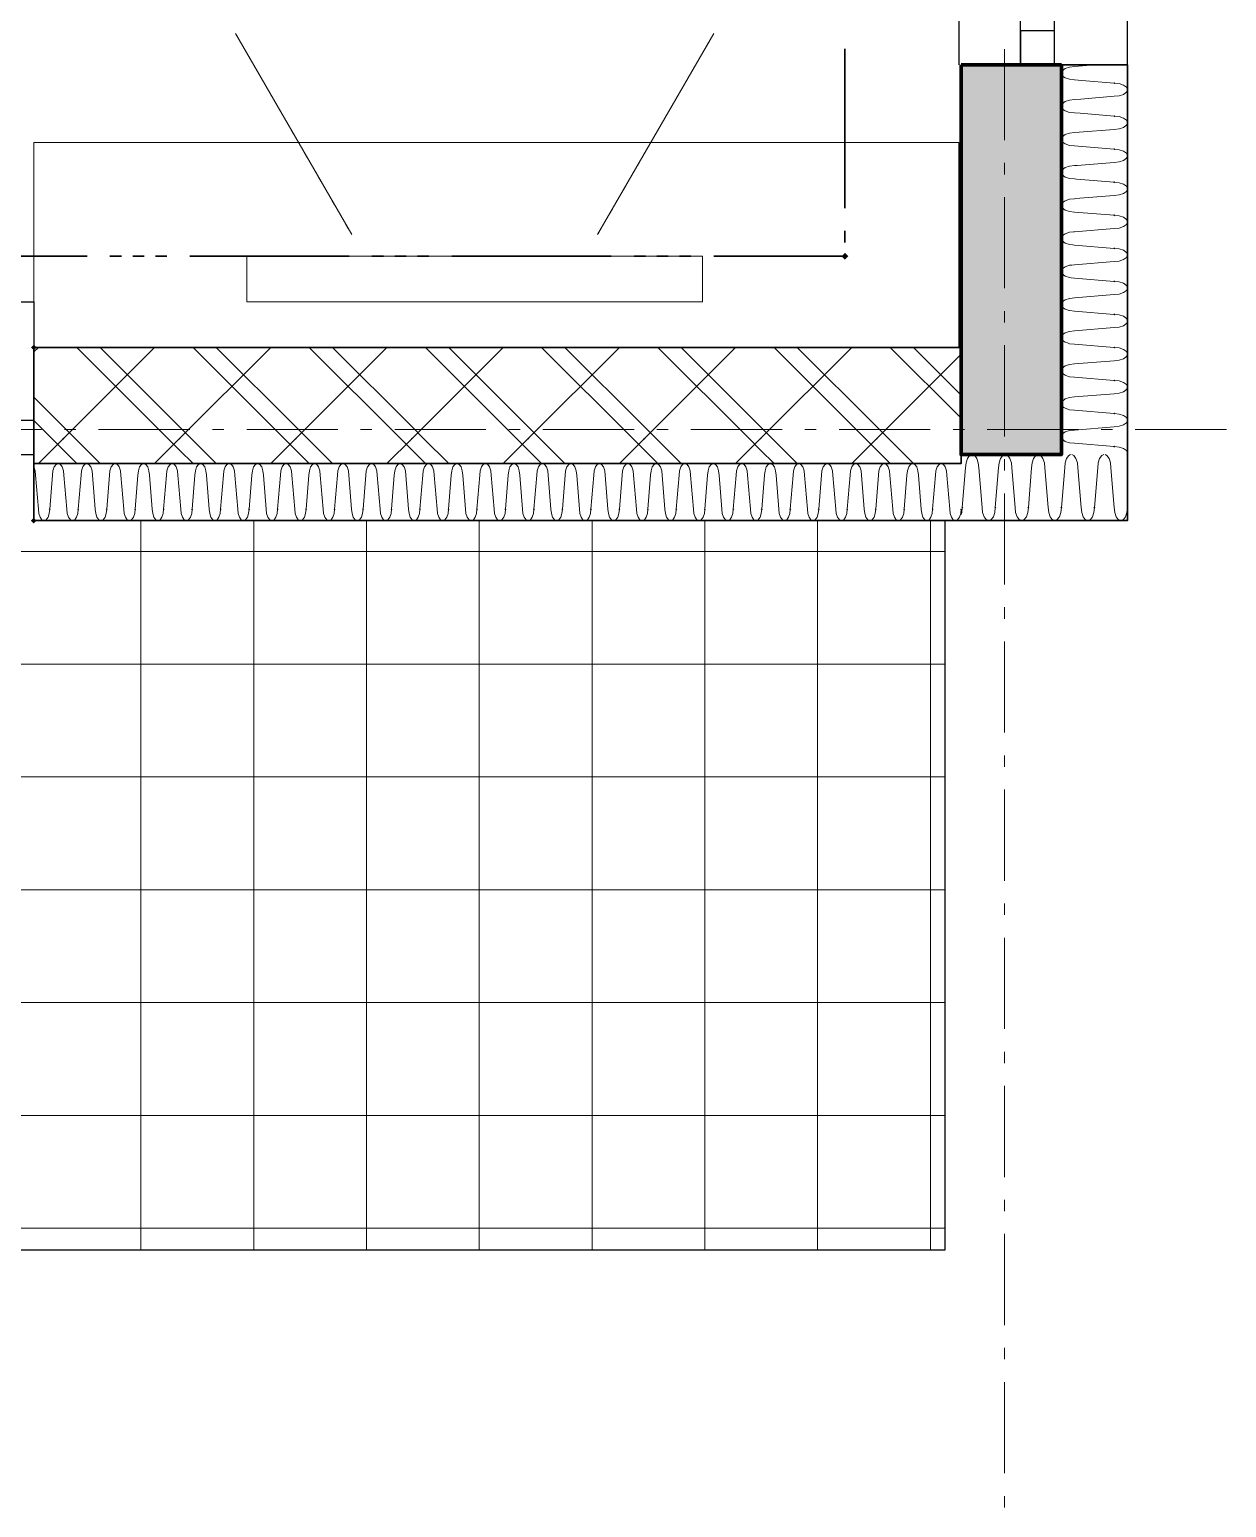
# Model space of a CAD drawing. Header units: millimetres. Extents: x 0 to 594, y 0 to 420.
# Drawn here: x 526.19 to 552.74, y 132.79 to 165.57 of the extents above; entities that cross this region are included whole.
import ezdxf

# ---------------------------------------------------------------- set-up
doc = ezdxf.new("R2010")
doc.units = ezdxf.units.MM
doc.header["$LTSCALE"] = 8
for name, color, linetype in [('PDF_Dvere', 7, 'Continuous'), ('PDF_Nabytek', 7, 'Continuous'), ('PDF_Obecne 0.25', 7, 'Continuous'), ('PDF_Okna', 7, 'Continuous'), ('PDF_Osy hlavni', 7, 'Continuous'), ('PDF_Pozarni useky', 7, 'Continuous'), ('PDF_Srafy', 7, 'Continuous'), ('PDF_Steny obvodove nosne', 7, 'Continuous'), ('PDF_Steny sendvic', 7, 'Continuous'), ('PDF_Zatepleni', 7, 'Continuous')]:
    doc.layers.add(name, color=color, linetype=linetype)

msp = doc.modelspace()

# ---------------------------------------------------------------- linework, layer by layer
at = {"layer": 'PDF_Dvere', "lineweight": 25}
msp.add_lwpolyline([(525.522, 156.144), (526.28, 156.144), (526.28, 156.902), (525.522, 156.902)], close=True, dxfattribs=at)
at = {"layer": 'PDF_Nabytek', "lineweight": 13}
for points in [[(530.757, 165.485), (530.757, 165.485)], [(530.757, 165.485), (533.333, 161.023)], [(530.829, 165.359), (530.779, 165.447)], [(541.364, 165.485), (538.787, 161.023)], [(541.189, 165.182), (541.239, 165.269)], [(541.364, 165.485), (541.364, 165.485)], [(531.133, 164.834), (531.082, 164.921)], [(540.885, 164.657), (540.936, 164.744)], [(531.436, 164.308), (531.385, 164.396)], [(540.582, 164.131), (540.633, 164.219)], [(531.739, 163.783), (531.689, 163.871)], [(540.279, 163.606), (540.329, 163.693)], [(532.043, 163.258), (531.992, 163.345)], [(526.28, 163.069), (526.28, 163.069)], [(526.28, 163.069), (526.28, 163.069)], [(526.28, 162.966), (526.28, 163.067)], [(526.757, 163.069), (526.656, 163.069)], [(527.364, 163.069), (527.262, 163.069)], [(527.97, 163.069), (527.869, 163.069)], [(528.577, 163.069), (528.476, 163.069)], [(529.183, 163.069), (529.082, 163.069)], [(529.79, 163.069), (529.689, 163.069)], [(530.396, 163.069), (530.295, 163.069)], [(531.003, 163.069), (530.902, 163.069)], [(531.61, 163.069), (531.508, 163.069)], [(532.216, 163.069), (532.115, 163.069)], [(532.823, 163.069), (532.722, 163.069)], [(533.429, 163.069), (533.328, 163.069)], [(534.036, 163.069), (533.935, 163.069)], [(534.642, 163.069), (534.541, 163.069)], [(535.249, 163.069), (535.148, 163.069)], [(535.856, 163.069), (535.755, 163.069)], [(536.462, 163.069), (536.361, 163.069)], [(537.069, 163.069), (536.968, 163.069)], [(537.675, 163.069), (537.574, 163.069)], [(538.282, 163.069), (538.181, 163.069)], [(538.889, 163.069), (538.787, 163.069)], [(539.495, 163.069), (539.394, 163.069)], [(539.975, 163.081), (540.026, 163.168)], [(540.102, 163.069), (540.001, 163.069)], [(540.708, 163.069), (540.607, 163.069)], [(541.315, 163.069), (541.214, 163.069)], [(541.921, 163.069), (541.82, 163.069)], [(542.528, 163.069), (542.427, 163.069)], [(543.135, 163.069), (543.033, 163.069)], [(543.741, 163.069), (543.64, 163.069)], [(544.348, 163.069), (544.247, 163.069)], [(544.954, 163.069), (544.853, 163.069)], [(545.561, 163.069), (545.46, 163.069)], [(546.167, 163.069), (546.066, 163.069)], [(546.774, 163.069), (546.673, 163.069)], [(546.802, 163.069), (546.802, 163.069)], [(546.802, 163.069), (546.802, 163.069)], [(546.802, 162.966), (546.802, 163.067)], [(532.346, 162.732), (532.295, 162.82)], [(539.672, 162.555), (539.723, 162.643)], [(526.28, 162.359), (526.28, 162.46)], [(532.649, 162.207), (532.599, 162.295)], [(546.802, 162.359), (546.802, 162.46)], [(539.369, 162.03), (539.419, 162.118)], [(526.28, 161.752), (526.28, 161.853)], [(532.952, 161.682), (532.902, 161.769)], [(546.802, 161.752), (546.802, 161.853)], [(539.066, 161.505), (539.116, 161.592)], [(526.28, 161.146), (526.28, 161.247)], [(533.256, 161.156), (533.205, 161.244)], [(533.333, 161.023), (533.333, 161.023)], [(538.787, 161.023), (538.813, 161.067)], [(538.787, 161.023), (538.787, 161.023)], [(546.802, 161.146), (546.802, 161.247)], [(526.28, 160.539), (526.28, 160.64)], [(546.802, 160.539), (546.802, 160.64)], [(531.005, 160.539), (531.005, 160.542)], [(531.005, 160.542), (531.005, 160.542)], [(531.005, 160.542), (531.005, 160.542)], [(531.61, 160.542), (531.508, 160.542)], [(532.216, 160.542), (532.115, 160.542)], [(532.823, 160.542), (532.722, 160.542)], [(533.429, 160.542), (533.328, 160.542)], [(534.036, 160.542), (533.935, 160.542)], [(534.642, 160.542), (534.541, 160.542)], [(535.249, 160.542), (535.148, 160.542)], [(535.856, 160.542), (535.755, 160.542)], [(536.462, 160.542), (536.361, 160.542)], [(537.069, 160.542), (536.968, 160.542)], [(537.675, 160.542), (537.574, 160.542)], [(538.282, 160.542), (538.181, 160.542)], [(538.889, 160.542), (538.787, 160.542)], [(539.495, 160.542), (539.394, 160.542)], [(540.102, 160.542), (540.001, 160.542)], [(540.708, 160.542), (540.607, 160.542)], [(541.115, 160.539), (541.115, 160.542)], [(541.115, 160.542), (541.115, 160.542)], [(541.115, 160.542), (541.115, 160.542)], [(526.28, 159.933), (526.28, 160.034)], [(531.005, 159.933), (531.005, 160.034)], [(541.115, 159.933), (541.115, 160.034)], [(546.802, 159.933), (546.802, 160.034)], [(526.28, 159.326), (526.28, 159.427)], [(531.005, 159.531), (531.005, 159.531)], [(531.005, 159.531), (531.005, 159.531)], [(531.61, 159.531), (531.508, 159.531)], [(532.216, 159.531), (532.115, 159.531)], [(532.823, 159.531), (532.722, 159.531)], [(533.429, 159.531), (533.328, 159.531)], [(534.036, 159.531), (533.935, 159.531)], [(534.642, 159.531), (534.541, 159.531)], [(535.249, 159.531), (535.148, 159.531)], [(535.856, 159.531), (535.755, 159.531)], [(536.462, 159.531), (536.361, 159.531)], [(537.069, 159.531), (536.968, 159.531)], [(537.675, 159.531), (537.574, 159.531)], [(538.282, 159.531), (538.181, 159.531)], [(538.889, 159.531), (538.787, 159.531)], [(539.495, 159.531), (539.394, 159.531)], [(540.102, 159.531), (540.001, 159.531)], [(540.708, 159.531), (540.607, 159.531)], [(541.115, 159.531), (541.115, 159.531)], [(541.115, 159.531), (541.115, 159.531)], [(546.802, 159.326), (546.802, 159.427)], [(526.28, 158.719), (526.28, 158.821)], [(546.802, 158.719), (546.802, 158.821)], [(526.28, 158.52), (526.28, 158.52)], [(526.28, 158.52), (526.28, 158.52)], [(526.757, 158.52), (526.656, 158.52)], [(527.364, 158.52), (527.262, 158.52)], [(527.97, 158.52), (527.869, 158.52)], [(528.577, 158.52), (528.476, 158.52)], [(529.183, 158.52), (529.082, 158.52)], [(529.79, 158.52), (529.689, 158.52)], [(530.396, 158.52), (530.295, 158.52)], [(531.003, 158.52), (530.902, 158.52)], [(531.61, 158.52), (531.508, 158.52)], [(532.216, 158.52), (532.115, 158.52)], [(532.823, 158.52), (532.722, 158.52)], [(533.429, 158.52), (533.328, 158.52)], [(534.036, 158.52), (533.935, 158.52)], [(534.642, 158.52), (534.541, 158.52)], [(535.249, 158.52), (535.148, 158.52)], [(535.856, 158.52), (535.755, 158.52)], [(536.462, 158.52), (536.361, 158.52)], [(537.069, 158.52), (536.968, 158.52)], [(537.675, 158.52), (537.574, 158.52)], [(538.282, 158.52), (538.181, 158.52)], [(538.889, 158.52), (538.787, 158.52)], [(539.495, 158.52), (539.394, 158.52)], [(540.102, 158.52), (540.001, 158.52)], [(540.708, 158.52), (540.607, 158.52)], [(541.315, 158.52), (541.214, 158.52)], [(541.921, 158.52), (541.82, 158.52)], [(542.528, 158.52), (542.427, 158.52)], [(543.135, 158.52), (543.033, 158.52)], [(543.741, 158.52), (543.64, 158.52)], [(544.348, 158.52), (544.247, 158.52)], [(544.954, 158.52), (544.853, 158.52)], [(545.561, 158.52), (545.46, 158.52)], [(546.167, 158.52), (546.066, 158.52)], [(546.774, 158.52), (546.673, 158.52)], [(546.802, 158.52), (546.802, 158.52)], [(546.802, 158.52), (546.802, 158.52)]]:
    msp.add_lwpolyline(points, dxfattribs=at)
for points in [[(526.28, 158.52), (526.28, 163.069), (546.802, 163.069), (546.802, 158.52)], [(541.115, 160.542), (541.115, 159.531), (531.005, 159.531), (531.005, 160.542)]]:
    msp.add_lwpolyline(points, close=True, dxfattribs=at)
at = {"layer": 'PDF_Obecne 0.25', "lineweight": 25}
for points in [[(516.17, 158.52), (516.17, 159.531), (526.28, 159.531), (526.28, 158.52)], [(515.159, 154.678), (515.159, 138.502), (546.499, 138.502), (546.499, 154.678)]]:
    msp.add_lwpolyline(points, dxfattribs=at)
at = {"layer": 'PDF_Okna', "lineweight": 25}
for points in [[(546.802, 174.897), (546.802, 164.788)], [(548.167, 164.788), (548.167, 174.897)], [(548.926, 164.788), (548.926, 174.897)], [(550.543, 164.788), (550.543, 174.897)]]:
    msp.add_lwpolyline(points, dxfattribs=at)
msp.add_lwpolyline([(548.926, 164.788), (548.926, 165.546), (548.167, 165.546), (548.167, 164.788)], close=True, dxfattribs=at)
at = {"layer": 'PDF_Osy hlavni', "lineweight": 18}
for points in [[(547.813, 163.117), (547.813, 165.139)], [(547.813, 162.359), (547.813, 162.612)], [(547.813, 159.832), (547.813, 161.853)], [(547.813, 159.073), (547.813, 159.326)], [(547.813, 156.546), (547.813, 158.568)], [(526.454, 156.7), (524.432, 156.7)], [(527.212, 156.7), (526.959, 156.7)], [(529.739, 156.7), (527.717, 156.7)], [(530.498, 156.7), (530.245, 156.7)], [(533.025, 156.7), (531.003, 156.7)], [(533.783, 156.7), (533.53, 156.7)], [(536.311, 156.7), (534.289, 156.7)], [(537.069, 156.7), (536.816, 156.7)], [(539.596, 156.7), (537.574, 156.7)], [(540.354, 156.7), (540.102, 156.7)], [(542.882, 156.7), (540.86, 156.7)], [(543.64, 156.7), (543.387, 156.7)], [(546.167, 156.7), (544.146, 156.7)], [(546.926, 156.7), (546.673, 156.7)], [(549.453, 156.7), (547.431, 156.7)], [(550.211, 156.7), (549.959, 156.7)], [(552.739, 156.7), (550.717, 156.7)], [(547.813, 155.788), (547.813, 156.04)], [(547.813, 153.26), (547.813, 155.282)], [(547.813, 152.502), (547.813, 152.755)], [(547.813, 149.975), (547.813, 151.997)], [(547.813, 149.216), (547.813, 149.469)], [(547.813, 146.689), (547.813, 148.711)], [(547.813, 145.931), (547.813, 146.183)], [(547.813, 143.403), (547.813, 145.425)], [(547.813, 142.645), (547.813, 142.898)], [(547.813, 140.118), (547.813, 142.14)], [(547.813, 139.359), (547.813, 139.612)], [(547.813, 136.832), (547.813, 138.854)], [(547.813, 136.074), (547.813, 136.327)], [(547.813, 133.546), (547.813, 135.568)], [(547.813, 132.788), (547.813, 133.041)]]:
    msp.add_lwpolyline(points, dxfattribs=at)
at = {"layer": 'PDF_Pozarni useky', "lineweight": 30}
for points in [[(544.275, 161.608), (544.276, 165.146)], [(544.275, 160.85), (544.275, 161.103)], [(527.465, 160.542), (523.926, 160.542)], [(528.223, 160.542), (527.97, 160.542)], [(528.728, 160.542), (528.476, 160.542)], [(529.234, 160.542), (528.981, 160.542)], [(533.278, 160.542), (529.739, 160.542)], [(534.036, 160.542), (533.783, 160.542)], [(534.541, 160.542), (534.289, 160.542)], [(535.047, 160.542), (534.794, 160.542)], [(539.091, 160.542), (535.552, 160.542)], [(539.849, 160.542), (539.596, 160.542)], [(540.354, 160.542), (540.102, 160.542)], [(540.86, 160.542), (540.607, 160.542)], [(544.275, 160.542), (541.365, 160.542)], [(544.275, 160.542), (544.275, 160.597)]]:
    msp.add_lwpolyline(points, dxfattribs=at)
at = {"layer": 'PDF_Pozarni useky', "lineweight": 30, "transparency": 33554559}
for points in [[(544.351, 160.542), (544.275, 160.466), (544.275, 160.617), (544.199, 160.542)], [(544.275, 160.466), (544.199, 160.542), (544.351, 160.542), (544.275, 160.617)]]:
    msp.add_solid(points, dxfattribs=at)
at = {"layer": 'PDF_Srafy', "lineweight": 9}
for points in [[(536.164, 154.678), (536.164, 151.494), (531.16, 151.494), (526.156, 151.494), (521.152, 151.494), (516.148, 151.494), (515.159, 151.494)], [(533.662, 154.678), (533.662, 153.996), (528.658, 153.996), (523.654, 153.996), (518.65, 153.996), (515.159, 153.996)], [(541.168, 154.678), (541.168, 151.494), (541.168, 146.49), (541.168, 141.486), (536.164, 141.486), (531.16, 141.486), (526.156, 141.486), (521.152, 141.486), (516.148, 141.486), (515.159, 141.486)], [(528.658, 154.678), (528.658, 153.996), (528.658, 148.992), (528.658, 143.988), (528.658, 138.984), (528.658, 138.502)], [(531.16, 154.678), (531.16, 151.494), (531.16, 146.49), (531.16, 141.486), (531.16, 138.502)], [(538.666, 154.678), (538.666, 153.996), (538.666, 148.992)], [(543.67, 154.678), (543.67, 153.996), (543.67, 148.992), (543.67, 143.988), (543.67, 138.984), (543.67, 138.502)], [(546.172, 154.678), (546.172, 151.494), (546.172, 146.49), (546.172, 141.486), (546.172, 138.502)], [(546.499, 153.996), (543.67, 153.996), (538.666, 153.996), (533.662, 153.996)], [(533.662, 153.996), (533.662, 148.992), (533.662, 143.988), (533.662, 138.984), (533.662, 138.502)], [(546.499, 151.494), (546.172, 151.494), (541.168, 151.494), (536.164, 151.494)], [(536.164, 151.494), (536.164, 146.49), (536.164, 141.486), (536.164, 138.502)], [(533.662, 148.992), (528.658, 148.992), (523.654, 148.992), (518.65, 148.992), (515.159, 148.992)], [(546.499, 148.992), (543.67, 148.992), (538.666, 148.992), (533.662, 148.992)], [(538.666, 148.992), (538.666, 143.988), (538.666, 138.984), (538.666, 138.502)], [(536.164, 146.49), (531.16, 146.49), (526.156, 146.49), (521.152, 146.49), (516.148, 146.49), (515.159, 146.49)], [(546.499, 146.49), (546.172, 146.49), (541.168, 146.49), (536.164, 146.49)], [(538.666, 143.988), (533.662, 143.988), (528.658, 143.988), (523.654, 143.988), (518.65, 143.988), (515.159, 143.988)], [(546.499, 143.988), (543.67, 143.988), (538.666, 143.988)], [(546.499, 141.486), (546.172, 141.486), (541.168, 141.486)], [(541.168, 141.486), (541.168, 138.502)], [(546.499, 138.984), (543.67, 138.984), (538.666, 138.984), (533.662, 138.984), (528.658, 138.984), (523.654, 138.984), (518.65, 138.984), (515.159, 138.984)]]:
    msp.add_lwpolyline(points, dxfattribs=at)
at = {"layer": 'PDF_Steny obvodove nosne', "lineweight": 70}
for points in [[(546.853, 164.788), (546.853, 158.52), (546.853, 156.144), (549.077, 156.144), (549.077, 164.788)], [(546.853, 164.788), (548.167, 164.788), (548.926, 164.788), (549.077, 164.788)]]:
    msp.add_lwpolyline(points, dxfattribs=at)
at = {"layer": 'PDF_Steny obvodove nosne', "color": 9, "lineweight": 9, "true_color": 0xc0c0c0, "transparency": 33554559}
msp.add_solid([(546.853, 164.788), (546.853, 156.144), (549.077, 164.788), (549.077, 156.144)], dxfattribs=at)
at = {"layer": 'PDF_Steny sendvic', "lineweight": 9}
for points in [[(526.28, 158.419), (526.381, 158.52)], [(526.381, 155.942), (526.937, 156.498), (528.959, 158.52)], [(529.257, 156.498), (527.235, 158.52)], [(529.515, 156.755), (527.751, 158.52)], [(528.959, 155.942), (529.515, 156.498), (531.537, 158.52)], [(531.835, 156.498), (529.813, 158.52)], [(532.093, 156.755), (530.329, 158.52)], [(531.537, 155.942), (532.093, 156.498), (534.115, 158.52)], [(534.413, 156.498), (532.391, 158.52)], [(534.671, 156.755), (532.907, 158.52)], [(534.115, 155.942), (534.671, 156.498), (536.693, 158.52)], [(536.991, 156.498), (534.969, 158.52)], [(537.249, 156.755), (535.485, 158.52)], [(536.693, 155.942), (537.249, 156.498), (539.271, 158.52)], [(539.569, 156.498), (537.547, 158.52)], [(539.827, 156.755), (538.063, 158.52)], [(539.271, 155.942), (539.827, 156.498), (541.849, 158.52)], [(542.147, 156.498), (540.125, 158.52)], [(542.405, 156.755), (540.641, 158.52)], [(541.849, 155.942), (542.405, 156.498), (544.427, 158.52)], [(544.725, 156.498), (542.703, 158.52)], [(544.983, 156.755), (543.219, 158.52)], [(544.427, 155.942), (544.983, 156.498), (546.853, 158.368)], [(546.853, 156.948), (545.281, 158.52)], [(546.853, 157.463), (545.797, 158.52)], [(526.937, 156.755), (526.28, 157.413)], [(526.679, 156.498), (526.28, 156.897)], [(527.195, 156.498), (526.937, 156.755)], [(529.773, 156.498), (529.515, 156.755)], [(532.351, 156.498), (532.093, 156.755)], [(534.929, 156.498), (534.671, 156.755)], [(537.507, 156.498), (537.249, 156.755)], [(540.085, 156.498), (539.827, 156.755)], [(542.663, 156.498), (542.405, 156.755)], [(545.241, 156.498), (544.983, 156.755)], [(526.937, 156.24), (526.679, 156.498)], [(527.751, 155.942), (527.195, 156.498)], [(529.515, 156.24), (529.257, 156.498)], [(530.329, 155.942), (529.773, 156.498)], [(532.093, 156.24), (531.835, 156.498)], [(532.907, 155.942), (532.351, 156.498)], [(534.671, 156.24), (534.413, 156.498)], [(535.485, 155.942), (534.929, 156.498)], [(537.249, 156.24), (536.991, 156.498)], [(538.063, 155.942), (537.507, 156.498)], [(539.827, 156.24), (539.569, 156.498)], [(540.641, 155.942), (540.085, 156.498)], [(542.405, 156.24), (542.147, 156.498)], [(543.219, 155.942), (542.663, 156.498)], [(544.983, 156.24), (544.725, 156.498)], [(545.797, 155.942), (545.241, 156.498)], [(527.235, 155.942), (526.937, 156.24)], [(529.813, 155.942), (529.515, 156.24)], [(532.391, 155.942), (532.093, 156.24)], [(534.969, 155.942), (534.671, 156.24)], [(537.547, 155.942), (537.249, 156.24)], [(540.125, 155.942), (539.827, 156.24)], [(542.703, 155.942), (542.405, 156.24)], [(545.281, 155.942), (544.983, 156.24)], [(526.318, 155.689), (526.309, 155.786), (526.281, 155.869), (526.28, 155.87)], [(526.81, 155.942), (526.775, 155.924), (526.733, 155.869), (526.706, 155.786), (526.696, 155.689)], [(526.95, 155.689), (526.941, 155.786), (526.913, 155.869), (526.872, 155.924), (526.837, 155.942)], [(527.442, 155.942), (527.406, 155.924), (527.365, 155.869), (527.338, 155.786), (527.328, 155.689)], [(527.582, 155.689), (527.572, 155.786), (527.545, 155.869), (527.504, 155.924), (527.468, 155.942)], [(528.074, 155.942), (528.038, 155.924), (527.997, 155.869), (527.97, 155.786), (527.96, 155.689)], [(528.214, 155.689), (528.204, 155.786), (528.177, 155.869), (528.136, 155.924), (528.1, 155.942)], [(528.706, 155.942), (528.67, 155.924), (528.629, 155.869), (528.601, 155.786), (528.592, 155.689)], [(528.846, 155.689), (528.836, 155.786), (528.809, 155.869), (528.767, 155.924), (528.732, 155.942)], [(529.337, 155.942), (529.302, 155.924), (529.261, 155.869), (529.233, 155.786), (529.224, 155.689)], [(529.478, 155.689), (529.468, 155.786), (529.44, 155.869), (529.399, 155.924), (529.364, 155.942)], [(529.969, 155.942), (529.934, 155.924), (529.893, 155.869), (529.865, 155.786), (529.856, 155.689)], [(530.11, 155.689), (530.1, 155.786), (530.072, 155.869), (530.031, 155.924), (529.996, 155.942)], [(530.601, 155.942), (530.566, 155.924), (530.525, 155.869), (530.497, 155.786), (530.487, 155.689)], [(530.741, 155.689), (530.732, 155.786), (530.704, 155.869), (530.663, 155.924), (530.628, 155.942)], [(531.233, 155.942), (531.198, 155.924), (531.156, 155.869), (531.129, 155.786), (531.119, 155.689)], [(531.373, 155.689), (531.364, 155.786), (531.336, 155.869), (531.295, 155.924), (531.259, 155.942)], [(531.865, 155.942), (531.829, 155.924), (531.788, 155.869), (531.761, 155.786), (531.751, 155.689)], [(532.005, 155.689), (531.995, 155.786), (531.968, 155.869), (531.927, 155.924), (531.891, 155.942)], [(532.461, 155.924), (532.42, 155.869), (532.393, 155.786), (532.383, 155.689)], [(532.497, 155.942), (532.461, 155.924)], [(532.637, 155.689), (532.627, 155.786), (532.6, 155.869), (532.559, 155.924), (532.523, 155.942)], [(533.129, 155.942), (533.093, 155.924), (533.052, 155.869), (533.024, 155.786), (533.015, 155.689)], [(533.269, 155.689), (533.259, 155.786), (533.232, 155.869), (533.19, 155.924), (533.155, 155.942)], [(533.76, 155.942), (533.725, 155.924), (533.684, 155.869), (533.656, 155.786), (533.647, 155.689)], [(533.901, 155.689), (533.891, 155.786), (533.863, 155.869), (533.822, 155.924), (533.787, 155.942)], [(534.392, 155.942), (534.357, 155.924), (534.316, 155.869), (534.288, 155.786), (534.278, 155.689)], [(534.532, 155.689), (534.523, 155.786), (534.495, 155.869), (534.454, 155.924), (534.419, 155.942)], [(535.024, 155.942), (534.989, 155.924), (534.948, 155.869), (534.92, 155.786), (534.91, 155.689)], [(535.164, 155.689), (535.155, 155.786), (535.127, 155.869), (535.086, 155.924), (535.051, 155.942)], [(535.656, 155.942), (535.621, 155.924), (535.579, 155.869), (535.552, 155.786), (535.542, 155.689)], [(535.796, 155.689), (535.787, 155.786), (535.759, 155.869), (535.718, 155.924), (535.682, 155.942)], [(536.288, 155.942), (536.252, 155.924), (536.211, 155.869), (536.184, 155.786), (536.174, 155.689)], [(536.428, 155.689), (536.418, 155.786), (536.391, 155.869), (536.35, 155.924), (536.314, 155.942)], [(536.92, 155.942), (536.884, 155.924), (536.843, 155.869), (536.816, 155.786), (536.806, 155.689)], [(537.06, 155.689), (537.05, 155.786), (537.023, 155.869), (536.982, 155.924), (536.946, 155.942)], [(537.551, 155.942), (537.516, 155.924), (537.475, 155.869), (537.447, 155.786), (537.438, 155.689)], [(537.692, 155.689), (537.682, 155.786), (537.655, 155.869), (537.613, 155.924), (537.578, 155.942)], [(538.183, 155.942), (538.148, 155.924), (538.107, 155.869), (538.079, 155.786), (538.07, 155.689)], [(538.324, 155.689), (538.314, 155.786), (538.286, 155.869), (538.245, 155.924), (538.21, 155.942)], [(538.815, 155.942), (538.78, 155.924), (538.739, 155.869), (538.711, 155.786), (538.701, 155.689)], [(538.955, 155.689), (538.946, 155.786), (538.918, 155.869), (538.877, 155.924), (538.842, 155.942)], [(539.447, 155.942), (539.412, 155.924), (539.371, 155.869), (539.343, 155.786), (539.333, 155.689)], [(539.587, 155.689), (539.578, 155.786), (539.55, 155.869), (539.509, 155.924), (539.474, 155.942)], [(540.079, 155.942), (540.044, 155.924), (540.002, 155.869), (539.975, 155.786), (539.965, 155.689)], [(540.219, 155.689), (540.21, 155.786), (540.182, 155.869), (540.141, 155.924), (540.105, 155.942)], [(540.607, 155.786), (540.597, 155.689)], [(540.711, 155.942), (540.675, 155.924), (540.634, 155.869), (540.607, 155.786)], [(540.851, 155.689), (540.841, 155.786), (540.814, 155.869), (540.773, 155.924), (540.737, 155.942)], [(541.343, 155.942), (541.307, 155.924), (541.266, 155.869), (541.239, 155.786), (541.229, 155.689)], [(541.446, 155.869), (541.404, 155.924), (541.369, 155.942)], [(541.483, 155.689), (541.473, 155.786), (541.446, 155.869)], [(541.974, 155.942), (541.939, 155.924), (541.898, 155.869), (541.87, 155.786), (541.861, 155.689)], [(542.115, 155.689), (542.105, 155.786), (542.078, 155.869), (542.036, 155.924), (542.001, 155.942)], [(542.606, 155.942), (542.571, 155.924), (542.53, 155.869), (542.502, 155.786), (542.493, 155.689)], [(542.747, 155.689), (542.737, 155.786), (542.709, 155.869), (542.668, 155.924), (542.633, 155.942)], [(543.238, 155.942), (543.203, 155.924), (543.162, 155.869), (543.134, 155.786), (543.124, 155.689)], [(543.378, 155.689), (543.369, 155.786), (543.341, 155.869), (543.3, 155.924), (543.265, 155.942)], [(543.87, 155.942), (543.835, 155.924), (543.794, 155.869), (543.766, 155.786), (543.756, 155.689)], [(544.01, 155.689), (544.001, 155.786), (543.973, 155.869), (543.932, 155.924), (543.897, 155.942)], [(544.502, 155.942), (544.467, 155.924), (544.425, 155.869), (544.398, 155.786), (544.388, 155.689)], [(544.642, 155.689), (544.632, 155.786), (544.605, 155.869), (544.564, 155.924), (544.528, 155.942)], [(545.134, 155.942), (545.098, 155.924), (545.057, 155.869), (545.03, 155.786), (545.02, 155.689)], [(545.274, 155.689), (545.264, 155.786), (545.237, 155.869), (545.196, 155.924), (545.16, 155.942)], [(545.766, 155.942), (545.73, 155.924), (545.689, 155.869), (545.662, 155.786), (545.652, 155.689)], [(545.906, 155.689), (545.896, 155.786), (545.869, 155.869), (545.827, 155.924), (545.792, 155.942)], [(546.397, 155.942), (546.362, 155.924), (546.321, 155.869), (546.293, 155.786), (546.284, 155.689)], [(546.538, 155.689), (546.528, 155.786), (546.501, 155.869), (546.459, 155.924), (546.424, 155.942)], [(526.381, 154.931), (526.318, 155.689)], [(526.696, 155.689), (526.634, 154.931)], [(526.696, 155.689), (526.696, 155.689)], [(527.013, 154.931), (526.95, 155.689)], [(527.328, 155.689), (527.266, 154.931)], [(527.328, 155.689), (527.328, 155.689)], [(527.645, 154.931), (527.582, 155.689)], [(527.96, 155.689), (527.897, 154.931)], [(527.96, 155.689), (527.96, 155.689)], [(528.277, 154.931), (528.214, 155.689)], [(528.592, 155.689), (528.529, 154.931)], [(528.592, 155.689), (528.592, 155.689)], [(528.908, 154.931), (528.846, 155.689)], [(529.224, 155.689), (529.161, 154.931)], [(529.224, 155.689), (529.224, 155.689)], [(529.54, 154.931), (529.478, 155.689)], [(529.856, 155.689), (529.793, 154.931)], [(529.856, 155.689), (529.856, 155.689)], [(530.172, 154.931), (530.11, 155.689)], [(530.487, 155.689), (530.425, 154.931)], [(530.487, 155.689), (530.487, 155.689)], [(530.804, 154.931), (530.741, 155.689)], [(531.119, 155.689), (531.057, 154.931)], [(531.119, 155.689), (531.119, 155.689)], [(531.436, 154.931), (531.373, 155.689)], [(531.751, 155.689), (531.689, 154.931)], [(531.751, 155.689), (531.751, 155.689)], [(532.068, 154.931), (532.005, 155.689)], [(532.383, 155.689), (532.32, 154.931)], [(532.383, 155.689), (532.383, 155.689)], [(532.699, 154.931), (532.637, 155.689)], [(533.015, 155.689), (532.952, 154.931)], [(533.015, 155.689), (533.015, 155.689)], [(533.331, 154.931), (533.269, 155.689)], [(533.647, 155.689), (533.584, 154.931)], [(533.647, 155.689), (533.647, 155.689)], [(533.963, 154.931), (533.901, 155.689)], [(534.278, 155.689), (534.216, 154.931)], [(534.278, 155.689), (534.278, 155.689)], [(534.595, 154.931), (534.532, 155.689)], [(534.91, 155.689), (534.848, 154.931)], [(534.91, 155.689), (534.91, 155.689)], [(535.227, 154.931), (535.164, 155.689)], [(535.542, 155.689), (535.48, 154.931)], [(535.542, 155.689), (535.542, 155.689)], [(535.859, 154.931), (535.796, 155.689)], [(536.174, 155.689), (536.112, 154.931)], [(536.174, 155.689), (536.174, 155.689)], [(536.491, 154.931), (536.428, 155.689)], [(536.806, 155.689), (536.743, 154.931)], [(536.806, 155.689), (536.806, 155.689)], [(537.122, 154.931), (537.06, 155.689)], [(537.438, 155.689), (537.375, 154.931)], [(537.438, 155.689), (537.438, 155.689)], [(537.754, 154.931), (537.692, 155.689)], [(538.07, 155.689), (538.007, 154.931)], [(538.07, 155.689), (538.07, 155.689)], [(538.386, 154.931), (538.324, 155.689)], [(538.701, 155.689), (538.639, 154.931)], [(538.701, 155.689), (538.701, 155.689)], [(539.018, 154.931), (538.955, 155.689)], [(539.333, 155.689), (539.271, 154.931)], [(539.333, 155.689), (539.333, 155.689)], [(539.65, 154.931), (539.587, 155.689)], [(539.965, 155.689), (539.903, 154.931)], [(539.965, 155.689), (539.965, 155.689)], [(540.282, 154.931), (540.219, 155.689)], [(540.597, 155.689), (540.534, 154.931)], [(540.597, 155.689), (540.597, 155.689)], [(540.597, 155.689), (540.597, 155.689)], [(540.914, 154.931), (540.851, 155.689)], [(541.229, 155.689), (541.166, 154.931)], [(541.229, 155.689), (541.229, 155.689)], [(541.545, 154.931), (541.483, 155.689)], [(541.861, 155.689), (541.798, 154.931)], [(541.861, 155.689), (541.861, 155.689)], [(542.177, 154.931), (542.115, 155.689)], [(542.493, 155.689), (542.43, 154.931)], [(542.493, 155.689), (542.493, 155.689)], [(542.809, 154.931), (542.747, 155.689)], [(543.124, 155.689), (543.062, 154.931)], [(543.124, 155.689), (543.124, 155.689)], [(543.441, 154.931), (543.378, 155.689)], [(543.756, 155.689), (543.694, 154.931)], [(543.756, 155.689), (543.756, 155.689)], [(544.073, 154.931), (544.01, 155.689)], [(544.388, 155.689), (544.326, 154.931)], [(544.388, 155.689), (544.388, 155.689)], [(544.705, 154.931), (544.642, 155.689)], [(545.02, 155.689), (544.957, 154.931)], [(545.02, 155.689), (545.02, 155.689)], [(545.337, 154.931), (545.274, 155.689)], [(545.652, 155.689), (545.589, 154.931)], [(545.652, 155.689), (545.652, 155.689)], [(545.968, 154.931), (545.906, 155.689)], [(546.284, 155.689), (546.221, 154.931)], [(546.284, 155.689), (546.284, 155.689)], [(546.6, 154.931), (546.538, 155.689)], [(526.381, 154.931), (526.391, 154.834), (526.418, 154.752), (526.459, 154.697), (526.507, 154.678)], [(526.507, 154.678), (526.556, 154.697), (526.597, 154.752), (526.624, 154.834), (526.634, 154.931)], [(527.013, 154.931), (527.022, 154.834), (527.05, 154.752), (527.091, 154.697), (527.139, 154.678)], [(527.139, 154.678), (527.188, 154.697), (527.229, 154.752), (527.256, 154.834), (527.266, 154.931)], [(527.645, 154.931), (527.654, 154.834), (527.682, 154.752), (527.723, 154.697), (527.771, 154.678)], [(527.771, 154.678), (527.819, 154.697), (527.86, 154.752), (527.888, 154.834), (527.897, 154.931)], [(528.277, 154.931), (528.286, 154.834), (528.314, 154.752), (528.355, 154.697), (528.403, 154.678)], [(528.403, 154.678), (528.451, 154.697), (528.492, 154.752), (528.52, 154.834), (528.529, 154.931)], [(528.908, 154.931), (528.918, 154.834), (528.945, 154.752), (528.986, 154.697), (529.035, 154.678)], [(529.035, 154.678), (529.083, 154.697), (529.124, 154.752), (529.151, 154.834), (529.161, 154.931)], [(529.54, 154.931), (529.55, 154.834), (529.577, 154.752), (529.618, 154.697), (529.667, 154.678)], [(529.667, 154.678), (529.715, 154.697), (529.756, 154.752), (529.783, 154.834), (529.793, 154.931)], [(530.172, 154.931), (530.182, 154.834), (530.209, 154.752), (530.25, 154.697), (530.298, 154.678)], [(530.347, 154.697), (530.388, 154.752), (530.415, 154.834), (530.425, 154.931)], [(530.804, 154.931), (530.814, 154.834), (530.841, 154.752), (530.882, 154.697), (530.93, 154.678)], [(530.93, 154.678), (530.979, 154.697), (531.02, 154.752), (531.047, 154.834), (531.057, 154.931)], [(531.436, 154.931), (531.445, 154.834), (531.473, 154.752), (531.514, 154.697), (531.562, 154.678)], [(531.562, 154.678), (531.611, 154.697), (531.652, 154.752), (531.679, 154.834), (531.689, 154.931)], [(532.068, 154.931), (532.077, 154.834), (532.105, 154.752), (532.146, 154.697), (532.194, 154.678)], [(532.194, 154.678), (532.242, 154.697), (532.283, 154.752), (532.311, 154.834), (532.32, 154.931)], [(532.699, 154.931), (532.709, 154.834), (532.737, 154.752), (532.778, 154.697), (532.826, 154.678)], [(532.826, 154.678), (532.874, 154.697), (532.915, 154.752), (532.943, 154.834), (532.952, 154.931)], [(533.331, 154.931), (533.341, 154.834), (533.368, 154.752), (533.409, 154.697), (533.458, 154.678)], [(533.458, 154.678), (533.506, 154.697), (533.547, 154.752), (533.574, 154.834), (533.584, 154.931)], [(533.963, 154.931), (533.973, 154.834), (534, 154.752), (534.041, 154.697), (534.09, 154.678)], [(534.09, 154.678), (534.138, 154.697), (534.179, 154.752), (534.206, 154.834), (534.216, 154.931)], [(534.595, 154.931), (534.605, 154.834), (534.632, 154.752), (534.673, 154.697), (534.721, 154.678)], [(534.721, 154.678), (534.77, 154.697), (534.811, 154.752), (534.838, 154.834), (534.848, 154.931)], [(535.227, 154.931), (535.237, 154.834), (535.264, 154.752), (535.305, 154.697), (535.353, 154.678)], [(535.353, 154.678), (535.402, 154.697), (535.443, 154.752), (535.47, 154.834), (535.48, 154.931)], [(535.859, 154.931), (535.868, 154.834), (535.896, 154.752), (535.937, 154.697), (535.985, 154.678)], [(535.985, 154.678), (536.033, 154.697), (536.074, 154.752), (536.102, 154.834), (536.112, 154.931)], [(536.491, 154.931), (536.5, 154.834), (536.528, 154.752), (536.569, 154.697), (536.617, 154.678)], [(536.617, 154.678), (536.665, 154.697), (536.706, 154.752), (536.734, 154.834), (536.743, 154.931)], [(537.122, 154.931), (537.132, 154.834), (537.159, 154.752), (537.2, 154.697), (537.249, 154.678)], [(537.249, 154.678), (537.297, 154.697), (537.338, 154.752), (537.366, 154.834), (537.375, 154.931)], [(537.754, 154.931), (537.764, 154.834), (537.791, 154.752), (537.832, 154.697), (537.881, 154.678)], [(537.881, 154.678), (537.929, 154.697), (537.97, 154.752), (537.997, 154.834), (538.007, 154.931)], [(538.386, 154.931), (538.396, 154.834), (538.423, 154.752), (538.464, 154.697), (538.513, 154.678)], [(538.513, 154.678), (538.561, 154.697), (538.602, 154.752), (538.629, 154.834)], [(538.629, 154.834), (538.639, 154.931)], [(539.018, 154.931), (539.028, 154.834), (539.055, 154.752)], [(539.055, 154.752), (539.096, 154.697), (539.144, 154.678)], [(539.144, 154.678), (539.193, 154.697), (539.234, 154.752), (539.261, 154.834), (539.271, 154.931)], [(539.65, 154.931), (539.66, 154.834), (539.687, 154.752), (539.728, 154.697), (539.776, 154.678)], [(539.776, 154.678), (539.825, 154.697), (539.866, 154.752), (539.893, 154.834), (539.903, 154.931)], [(540.282, 154.931), (540.291, 154.834), (540.319, 154.752), (540.36, 154.697), (540.408, 154.678)], [(540.408, 154.678), (540.456, 154.697), (540.497, 154.752), (540.525, 154.834), (540.534, 154.931)], [(540.914, 154.931), (540.923, 154.834), (540.951, 154.752), (540.992, 154.697), (541.04, 154.678)], [(541.04, 154.678), (541.088, 154.697), (541.129, 154.752), (541.157, 154.834), (541.166, 154.931)], [(541.545, 154.931), (541.555, 154.834), (541.582, 154.752), (541.623, 154.697), (541.672, 154.678)], [(541.672, 154.678), (541.72, 154.697), (541.761, 154.752), (541.789, 154.834), (541.798, 154.931)], [(542.177, 154.931), (542.187, 154.834), (542.214, 154.752), (542.255, 154.697), (542.304, 154.678)], [(542.304, 154.678), (542.352, 154.697), (542.393, 154.752), (542.42, 154.834), (542.43, 154.931)], [(542.809, 154.931), (542.819, 154.834), (542.846, 154.752), (542.887, 154.697), (542.936, 154.678)], [(542.936, 154.678), (542.984, 154.697), (543.025, 154.752), (543.052, 154.834), (543.062, 154.931)], [(543.441, 154.931), (543.451, 154.834), (543.478, 154.752), (543.519, 154.697), (543.567, 154.678)], [(543.567, 154.678), (543.616, 154.697), (543.657, 154.752), (543.684, 154.834), (543.694, 154.931)], [(544.073, 154.931), (544.082, 154.834), (544.11, 154.752), (544.151, 154.697), (544.199, 154.678)], [(544.199, 154.678), (544.248, 154.697), (544.289, 154.752), (544.316, 154.834), (544.326, 154.931)], [(544.705, 154.931), (544.714, 154.834), (544.742, 154.752), (544.783, 154.697), (544.831, 154.678)], [(544.831, 154.678), (544.879, 154.697), (544.92, 154.752), (544.948, 154.834), (544.957, 154.931)], [(545.337, 154.931), (545.346, 154.834), (545.374, 154.752), (545.415, 154.697), (545.463, 154.678)], [(545.463, 154.678), (545.511, 154.697), (545.552, 154.752), (545.58, 154.834), (545.589, 154.931)], [(545.968, 154.931), (545.978, 154.834), (546.005, 154.752), (546.046, 154.697), (546.095, 154.678)], [(546.143, 154.697), (546.184, 154.752), (546.212, 154.834), (546.221, 154.931)], [(546.6, 154.931), (546.61, 154.834), (546.637, 154.752), (546.678, 154.697), (546.727, 154.678)], [(546.727, 154.678), (546.775, 154.697), (546.816, 154.752), (546.843, 154.834), (546.853, 154.931)], [(530.298, 154.678), (530.347, 154.697)], [(546.095, 154.678), (546.143, 154.697)]]:
    msp.add_lwpolyline(points, dxfattribs=at)
at = {"layer": 'PDF_Steny sendvic', "lineweight": 30}
msp.add_lwpolyline([(546.853, 158.52), (546.853, 155.942), (526.28, 155.942), (526.28, 156.144), (526.28, 156.902), (526.28, 158.52), (546.802, 158.52)], close=True, dxfattribs=at)
msp.add_lwpolyline([(546.853, 155.942), (526.28, 155.942), (526.28, 154.678), (546.853, 154.678)], dxfattribs=at)
at = {"layer": 'PDF_Steny sendvic', "lineweight": 25, "transparency": 33554559}
for points in [[(526.343, 158.52), (526.28, 158.456), (526.28, 158.583), (526.217, 158.52)], [(526.343, 154.678), (526.28, 154.615), (526.28, 154.741), (526.217, 154.678)], [(526.634, 154.908), (526.611, 154.931), (526.656, 154.931), (526.634, 154.953)], [(527.266, 154.908), (527.243, 154.931), (527.288, 154.931), (527.266, 154.953)], [(527.897, 154.908), (527.875, 154.931), (527.92, 154.931), (527.897, 154.953)], [(528.529, 154.908), (528.507, 154.931), (528.552, 154.931), (528.529, 154.953)], [(529.161, 154.908), (529.138, 154.931), (529.184, 154.931), (529.161, 154.953)], [(529.793, 154.908), (529.77, 154.931), (529.816, 154.931), (529.793, 154.953)], [(530.425, 154.908), (530.402, 154.931), (530.448, 154.931), (530.425, 154.953)], [(531.057, 154.908), (531.034, 154.931), (531.079, 154.931), (531.057, 154.953)], [(531.689, 154.908), (531.666, 154.931), (531.711, 154.931), (531.689, 154.953)], [(532.32, 154.908), (532.298, 154.931), (532.343, 154.931), (532.32, 154.953)], [(532.952, 154.908), (532.929, 154.931), (532.975, 154.931), (532.952, 154.953)], [(533.584, 154.908), (533.561, 154.931), (533.607, 154.931), (533.584, 154.953)], [(534.216, 154.908), (534.193, 154.931), (534.239, 154.931), (534.216, 154.953)], [(534.848, 154.908), (534.825, 154.931), (534.871, 154.931), (534.848, 154.953)], [(535.48, 154.908), (535.457, 154.931), (535.502, 154.931), (535.48, 154.953)], [(536.112, 154.908), (536.089, 154.931), (536.134, 154.931), (536.112, 154.953)], [(536.743, 154.908), (536.721, 154.931), (536.766, 154.931), (536.743, 154.953)], [(537.375, 154.908), (537.352, 154.931), (537.398, 154.931), (537.375, 154.953)], [(538.007, 154.908), (537.984, 154.931), (538.03, 154.931), (538.007, 154.953)], [(538.639, 154.908), (538.616, 154.931), (538.662, 154.931), (538.639, 154.953)], [(539.271, 154.908), (539.248, 154.931), (539.294, 154.931), (539.271, 154.953)], [(539.903, 154.908), (539.88, 154.931), (539.925, 154.931), (539.903, 154.953)], [(540.534, 154.908), (540.512, 154.931), (540.557, 154.931), (540.534, 154.953)], [(541.166, 154.908), (541.144, 154.931), (541.189, 154.931), (541.166, 154.953)], [(541.798, 154.908), (541.775, 154.931), (541.821, 154.931), (541.798, 154.953)], [(542.43, 154.908), (542.407, 154.931), (542.453, 154.931), (542.43, 154.953)], [(543.062, 154.908), (543.039, 154.931), (543.085, 154.931), (543.062, 154.953)], [(543.694, 154.908), (543.671, 154.931), (543.717, 154.931), (543.694, 154.953)], [(544.326, 154.908), (544.303, 154.931), (544.348, 154.931), (544.326, 154.953)], [(544.957, 154.908), (544.935, 154.931), (544.98, 154.931), (544.957, 154.953)], [(545.589, 154.908), (545.567, 154.931), (545.612, 154.931), (545.589, 154.953)], [(546.221, 154.908), (546.198, 154.931), (546.244, 154.931), (546.221, 154.953)], [(546.853, 154.908), (546.83, 154.931), (546.853, 154.953)]]:
    msp.add_solid(points, dxfattribs=at)
at = {"layer": 'PDF_Steny sendvic', "lineweight": 9, "transparency": 33554559}
for points in [[(526.937, 156.475), (526.914, 156.498), (526.96, 156.498), (526.937, 156.52)], [(529.515, 156.475), (529.492, 156.498), (529.538, 156.498), (529.515, 156.52)], [(532.093, 156.475), (532.07, 156.498), (532.116, 156.498), (532.093, 156.52)], [(534.671, 156.475), (534.648, 156.498), (534.694, 156.498), (534.671, 156.52)], [(537.249, 156.475), (537.226, 156.498), (537.272, 156.498), (537.249, 156.52)], [(539.827, 156.475), (539.804, 156.498), (539.85, 156.498), (539.827, 156.52)], [(542.405, 156.475), (542.382, 156.498), (542.428, 156.498), (542.405, 156.52)], [(544.983, 156.475), (544.96, 156.498), (545.005, 156.498), (544.983, 156.52)]]:
    msp.add_solid(points, dxfattribs=at)
at = {"layer": 'PDF_Zatepleni', "lineweight": 30}
for points in [[(549.077, 164.788), (549.077, 156.144), (546.853, 156.144), (546.853, 155.942)], [(546.853, 154.678), (550.543, 154.678), (550.543, 156.144), (550.543, 164.788)], [(549.077, 164.788), (550.543, 164.788)]]:
    msp.add_lwpolyline(points, dxfattribs=at)
at = {"layer": 'PDF_Zatepleni', "lineweight": 9}
for points in [[(549.37, 164.75), (549.258, 164.739), (549.162, 164.707), (549.098, 164.659), (549.077, 164.619)], [(549.077, 164.588), (549.098, 164.547), (549.162, 164.499), (549.258, 164.467), (549.37, 164.456)], [(549.821, 164.788), (549.548, 164.765), (549.37, 164.75)], [(549.37, 164.456), (549.53, 164.443), (550.25, 164.383)], [(549.37, 164.456), (549.37, 164.456)], [(550.543, 164.237), (550.521, 164.293), (550.457, 164.34), (550.362, 164.372), (550.25, 164.383)], [(549.37, 164.017), (549.258, 164.006), (549.162, 163.974), (549.098, 163.927), (549.077, 163.886)], [(550.25, 164.09), (549.508, 164.029), (549.37, 164.017)], [(550.25, 164.09), (550.362, 164.101), (550.457, 164.133), (550.521, 164.181), (550.543, 164.237)], [(549.077, 163.855), (549.098, 163.814), (549.162, 163.766), (549.258, 163.734), (549.37, 163.723)], [(549.37, 163.723), (549.491, 163.713)], [(549.37, 163.723), (549.37, 163.723)], [(549.491, 163.713), (550.25, 163.65)], [(550.543, 163.504), (550.521, 163.56), (550.457, 163.607), (550.362, 163.639), (550.25, 163.65)], [(549.37, 163.285), (549.258, 163.273), (549.162, 163.241), (549.098, 163.194), (549.077, 163.153)], [(550.25, 163.357), (549.468, 163.293), (549.37, 163.285)], [(550.25, 163.357), (550.362, 163.368), (550.457, 163.4), (550.521, 163.448), (550.543, 163.504)], [(549.077, 163.122), (549.098, 163.081), (549.162, 163.033), (549.258, 163.001), (549.37, 162.99)], [(549.37, 162.99), (549.451, 162.983), (550.25, 162.917)], [(549.37, 162.99), (549.37, 162.99)], [(550.25, 162.624), (549.427, 162.556), (549.37, 162.552)], [(550.543, 162.771), (550.521, 162.827), (550.457, 162.874), (550.362, 162.906), (550.25, 162.917)], [(550.25, 162.624), (550.362, 162.635), (550.457, 162.667), (550.521, 162.715), (550.543, 162.771)], [(549.258, 162.54), (549.162, 162.508), (549.098, 162.461), (549.077, 162.42)], [(549.077, 162.389), (549.098, 162.348), (549.162, 162.3), (549.258, 162.268), (549.37, 162.257)], [(549.37, 162.552), (549.258, 162.54)], [(549.37, 162.257), (549.411, 162.254), (550.25, 162.184)], [(549.37, 162.257), (549.37, 162.257)], [(550.543, 162.038), (550.521, 162.094), (550.457, 162.141), (550.362, 162.173), (550.25, 162.184)], [(550.25, 161.891), (550.362, 161.902), (550.457, 161.934), (550.521, 161.982), (550.543, 162.038)], [(549.37, 161.819), (549.258, 161.807), (549.162, 161.775), (549.098, 161.728), (549.077, 161.687)], [(549.077, 161.656), (549.098, 161.615), (549.162, 161.567), (549.258, 161.535), (549.37, 161.524)], [(550.25, 161.891), (549.387, 161.82), (549.37, 161.819)], [(549.37, 161.524), (549.371, 161.524), (550.25, 161.451)], [(549.37, 161.524), (549.37, 161.524)], [(550.543, 161.305), (550.521, 161.361), (550.457, 161.408), (550.362, 161.44), (550.25, 161.451)], [(550.25, 161.158), (550.362, 161.169), (550.457, 161.201), (550.521, 161.249), (550.543, 161.305)], [(549.37, 161.086), (549.347, 161.083), (549.258, 161.074), (549.162, 161.043), (549.098, 160.995), (549.077, 160.954)], [(550.25, 161.158), (549.37, 161.086)], [(549.077, 160.923), (549.098, 160.882), (549.162, 160.834), (549.258, 160.802), (549.331, 160.795), (549.37, 160.791)], [(549.37, 160.791), (550.25, 160.718)], [(549.37, 160.791), (549.37, 160.791)], [(550.543, 160.572), (550.521, 160.628), (550.457, 160.676), (550.362, 160.707), (550.25, 160.718)], [(549.37, 160.353), (549.307, 160.346), (549.258, 160.342), (549.162, 160.31), (549.098, 160.262), (549.077, 160.221)], [(550.25, 160.425), (549.37, 160.353)], [(550.25, 160.425), (550.362, 160.436), (550.457, 160.468), (550.521, 160.516), (550.543, 160.572)], [(549.077, 160.19), (549.098, 160.149), (549.162, 160.101), (549.258, 160.069), (549.291, 160.066), (549.37, 160.058)], [(549.37, 160.058), (550.25, 159.986)], [(549.37, 160.058), (549.37, 160.058)], [(550.543, 159.839), (550.521, 159.895), (550.457, 159.943), (550.362, 159.974), (550.25, 159.986)], [(550.25, 159.692), (549.37, 159.62)], [(550.25, 159.692), (550.362, 159.703), (550.457, 159.735), (550.521, 159.783), (550.543, 159.839)], [(549.37, 159.62), (549.266, 159.609), (549.258, 159.609), (549.162, 159.577), (549.098, 159.529), (549.077, 159.488)], [(549.077, 159.457), (549.098, 159.416), (549.162, 159.368), (549.252, 159.338), (549.258, 159.336), (549.37, 159.325)], [(549.37, 159.325), (550.25, 159.253)], [(549.37, 159.325), (549.37, 159.325)], [(550.543, 159.106), (550.521, 159.162), (550.457, 159.21), (550.362, 159.241), (550.25, 159.253)], [(550.25, 158.959), (550.362, 158.971), (550.457, 159.002), (550.521, 159.05)], [(550.521, 159.05), (550.543, 159.106)], [(549.37, 158.887), (549.258, 158.876), (549.226, 158.865), (549.162, 158.844), (549.098, 158.796), (549.077, 158.755)], [(549.077, 158.724), (549.098, 158.683), (549.162, 158.635), (549.212, 158.619), (549.258, 158.603), (549.37, 158.592)], [(550.25, 158.959), (549.37, 158.887)], [(549.37, 158.592), (550.25, 158.52)], [(549.37, 158.592), (549.37, 158.592)], [(550.25, 158.226), (550.362, 158.238), (550.457, 158.269), (550.521, 158.317), (550.543, 158.373), (550.521, 158.429), (550.457, 158.477), (550.362, 158.508), (550.25, 158.52)], [(549.37, 158.154), (549.258, 158.143), (549.185, 158.118), (549.162, 158.111), (549.098, 158.063), (549.077, 158.022)], [(550.25, 158.226), (549.37, 158.154)], [(549.077, 157.991), (549.098, 157.95), (549.162, 157.902), (549.173, 157.899), (549.258, 157.87), (549.37, 157.859)], [(549.37, 157.859), (550.25, 157.787)], [(549.37, 157.859), (549.37, 157.859)], [(550.543, 157.64), (550.521, 157.696), (550.457, 157.744), (550.362, 157.776), (550.25, 157.787)], [(549.37, 157.421), (549.258, 157.41), (549.162, 157.378), (549.144, 157.364), (549.098, 157.33), (549.077, 157.289)], [(550.25, 157.493), (549.37, 157.421)], [(550.25, 157.493), (550.362, 157.505), (550.457, 157.536), (550.521, 157.584), (550.543, 157.64)], [(549.077, 157.258), (549.098, 157.217), (549.134, 157.19), (549.162, 157.169), (549.258, 157.137), (549.37, 157.126)], [(549.37, 157.126), (550.25, 157.054)], [(549.37, 157.126), (549.37, 157.126)], [(550.543, 156.907), (550.521, 156.963), (550.457, 157.011), (550.362, 157.043), (550.25, 157.054)], [(550.25, 156.761), (549.37, 156.688)], [(550.25, 156.761), (550.362, 156.772), (550.457, 156.803), (550.521, 156.851), (550.543, 156.907)], [(549.37, 156.688), (549.258, 156.677), (549.162, 156.645), (549.102, 156.6), (549.098, 156.597), (549.077, 156.556)], [(549.077, 156.525), (549.096, 156.488), (549.098, 156.484), (549.162, 156.436), (549.258, 156.405), (549.37, 156.393)], [(549.37, 156.393), (550.25, 156.321)], [(549.37, 156.393), (549.37, 156.393)], [(547.083, 156.144), (547.042, 156.123), (546.994, 156.059), (546.962, 155.963), (546.951, 155.851)], [(547.114, 156.144), (547.155, 156.123), (547.202, 156.059), (547.234, 155.963), (547.246, 155.851), (547.318, 154.971), (547.329, 154.859), (547.361, 154.764), (547.409, 154.7), (547.465, 154.678)], [(547.727, 156.059), (547.695, 155.963), (547.684, 155.851)], [(547.816, 156.144), (547.775, 156.123), (547.727, 156.059)], [(547.847, 156.144), (547.888, 156.123), (547.935, 156.059), (547.967, 155.963), (547.978, 155.851), (548.051, 154.971), (548.062, 154.859), (548.094, 154.764), (548.142, 154.7), (548.198, 154.678), (548.198, 154.678)], [(548.549, 156.144), (548.508, 156.123), (548.46, 156.059), (548.428, 155.963), (548.417, 155.851), (548.344, 154.971), (548.333, 154.859), (548.301, 154.764), (548.254, 154.7), (548.198, 154.678)], [(548.579, 156.144), (548.62, 156.123), (548.668, 156.059), (548.7, 155.963), (548.711, 155.851), (548.784, 154.971), (548.795, 154.859), (548.827, 154.764), (548.874, 154.7), (548.931, 154.678)], [(549.282, 156.144), (549.241, 156.123), (549.193, 156.059), (549.161, 155.963), (549.15, 155.851), (549.077, 154.971), (549.066, 154.859), (549.034, 154.764), (548.987, 154.7), (548.931, 154.678)], [(549.312, 156.144), (549.353, 156.123), (549.401, 156.059), (549.433, 155.963), (549.444, 155.851), (549.517, 154.971), (549.528, 154.859), (549.56, 154.764), (549.607, 154.7), (549.664, 154.678)], [(550.015, 156.144), (549.974, 156.123), (549.926, 156.059), (549.894, 155.963), (549.883, 155.851)], [(550.045, 156.144), (550.086, 156.123), (550.134, 156.059), (550.166, 155.963), (550.177, 155.851), (550.25, 154.971), (550.261, 154.859), (550.293, 154.764), (550.34, 154.7), (550.396, 154.678)], [(550.543, 156.174), (550.521, 156.23), (550.457, 156.278), (550.362, 156.31), (550.25, 156.321)], [(550.531, 156.144), (550.543, 156.174)], [(546.951, 155.851), (546.878, 154.971)], [(546.951, 155.851), (546.951, 155.851)], [(547.684, 155.851), (547.611, 154.971), (547.6, 154.859), (547.568, 154.764), (547.521, 154.7), (547.465, 154.678)], [(547.684, 155.851), (547.684, 155.851)], [(548.417, 155.851), (548.417, 155.851)], [(549.15, 155.851), (549.15, 155.851)], [(549.883, 155.851), (549.81, 154.971)], [(549.883, 155.851), (549.883, 155.851)], [(546.853, 154.817), (546.867, 154.859), (546.878, 154.971)], [(549.664, 154.678), (549.72, 154.7), (549.767, 154.764), (549.799, 154.859), (549.81, 154.971)], [(550.396, 154.678), (550.453, 154.7), (550.5, 154.764), (550.532, 154.859), (550.543, 154.971)]]:
    msp.add_lwpolyline(points, dxfattribs=at)
at = {"layer": 'PDF_Zatepleni', "lineweight": 9, "transparency": 33554559}
for points in [[(550.25, 164.36), (550.227, 164.383), (550.273, 164.383), (550.25, 164.406)], [(550.25, 163.628), (550.227, 163.65), (550.273, 163.65), (550.25, 163.673)], [(550.25, 162.895), (550.227, 162.917), (550.273, 162.917), (550.25, 162.94)], [(550.25, 162.162), (550.227, 162.184), (550.273, 162.184), (550.25, 162.207)], [(550.25, 161.429), (550.227, 161.451), (550.273, 161.451), (550.25, 161.474)], [(550.25, 160.696), (550.227, 160.718), (550.273, 160.718), (550.25, 160.741)], [(550.25, 159.963), (550.227, 159.986), (550.273, 159.986), (550.25, 160.008)], [(550.25, 159.23), (550.227, 159.253), (550.273, 159.253), (550.25, 159.275)], [(550.25, 158.497), (550.227, 158.52), (550.273, 158.52), (550.25, 158.542)], [(550.25, 157.764), (550.227, 157.787), (550.273, 157.787), (550.25, 157.809)], [(550.25, 157.031), (550.227, 157.054), (550.273, 157.054), (550.25, 157.076)], [(550.25, 156.298), (550.227, 156.321), (550.273, 156.321), (550.25, 156.344)], [(546.878, 154.948), (546.856, 154.971), (546.901, 154.971), (546.878, 154.994)], [(547.611, 154.948), (547.589, 154.971), (547.634, 154.971), (547.611, 154.994)], [(548.344, 154.948), (548.321, 154.971), (548.367, 154.971), (548.344, 154.994)], [(549.077, 154.948), (549.054, 154.971), (549.1, 154.971), (549.077, 154.994)], [(549.81, 154.948), (549.787, 154.971), (549.833, 154.971), (549.81, 154.994)], [(550.543, 154.948), (550.52, 154.971), (550.543, 154.994)]]:
    msp.add_solid(points, dxfattribs=at)

doc.saveas('drawing.dxf')
